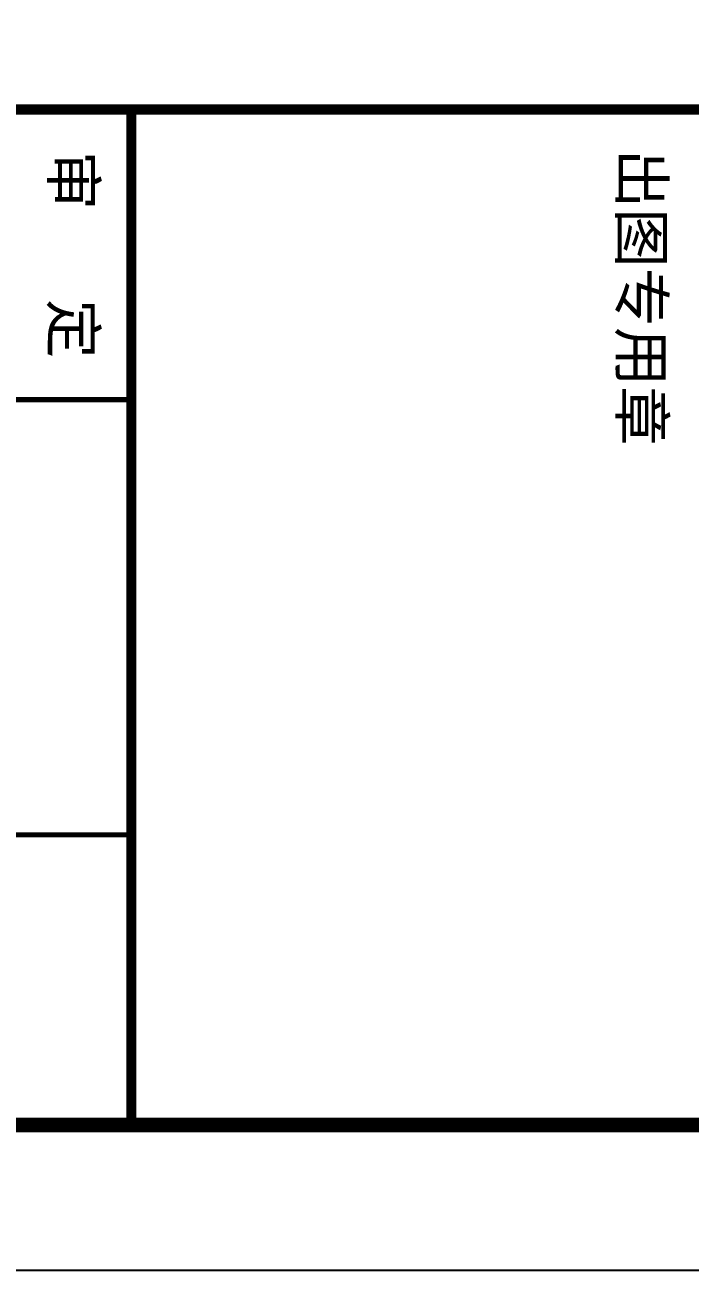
# Model space of a CAD drawing. Extents: x 12300 to 361047, y -1498650 to 1244242.
# Drawn here: x 324245 to 331125, y -30654 to -17779 of the extents above; entities that cross this region are included whole.
import ezdxf
from ezdxf.enums import TextEntityAlignment as Align

# ---------------------------------------------------------------- set-up
doc = ezdxf.new("R2010")
doc.units = 0
doc.header["$LTSCALE"] = 1000
doc.header["$MEASUREMENT"] = 0
doc.layers.get('0').update_dxf_attribs({"color": 8, "linetype": 'CONTINUOUS'})
doc.layers.add('BZ_标准图框', color=8, linetype='CONTINUOUS')
doc.layers.add('TWT_TITLE', color=7, linetype='CONTINUOUS')
doc.styles.add('ht', font='simhei.ttf', dxfattribs={"width": 0.8})

# ---------------------------------------------------------------- blocks, each defined once
blk = doc.blocks.new('A2-TQ-CF')
at = {"layer": 'BZ_标准图框', "color": 3}
for points, const_width in [([(91974.9, -155165.5), (91974.9, -115165.5)], 70), ([(91974.9, -137965.5), (98974.9, -137965.5)], 70), ([(93974.9, -148365.5), (93974.9, -137965.5)], 35), ([(96974.9, -144366.3), (96974.9, -137965.5)], 35)]:
    blk.add_lwpolyline(points, dxfattribs=dict(at, const_width=const_width))
at = {"layer": 'TWT_TITLE', "color": 3, "const_width": 80}
blk.add_lwpolyline([(98974.9, -155165.5), (98974.9, -115165.5)], dxfattribs=at)
at = {"layer": 'BZ_标准图框', "color": 3, "style": 'ht'}
blk.add_text('出图专用章', height=300, dxfattribs=at).set_placement((92246.3, -134597.2))
blk.add_text('审   定', height=300, dxfattribs=at).set_placement((92974.9, -138365.5), align=Align.MIDDLE_CENTER)

msp = doc.modelspace()

# ---------------------------------------------------------------- linework, layer by layer
at = {"layer": 'TWT_TITLE', "color": 3}
msp.add_lwpolyline([(298046.8, -30653.9), (361046.8, -30653.9), (361046.8, 80796.1), (298046.8, 80796.1)], close=True, dxfattribs=at)
at = {"layer": 'TWT_TITLE', "color": 3, "const_width": 150}
msp.add_lwpolyline([(299546.8, -29153.9), (359546.8, -29153.9), (359546.8, 77046.1), (299546.8, 77046.1)], close=True, dxfattribs=at)

# ---------------------------------------------------------------- block references
at = {"xscale": 1.5, "yscale": 1.5, "zscale": 1.5, "rotation": 270}
msp.add_blockref('A2-TQ-CF', (532295, 119308.4), dxfattribs=at)

doc.saveas('drawing.dxf')
